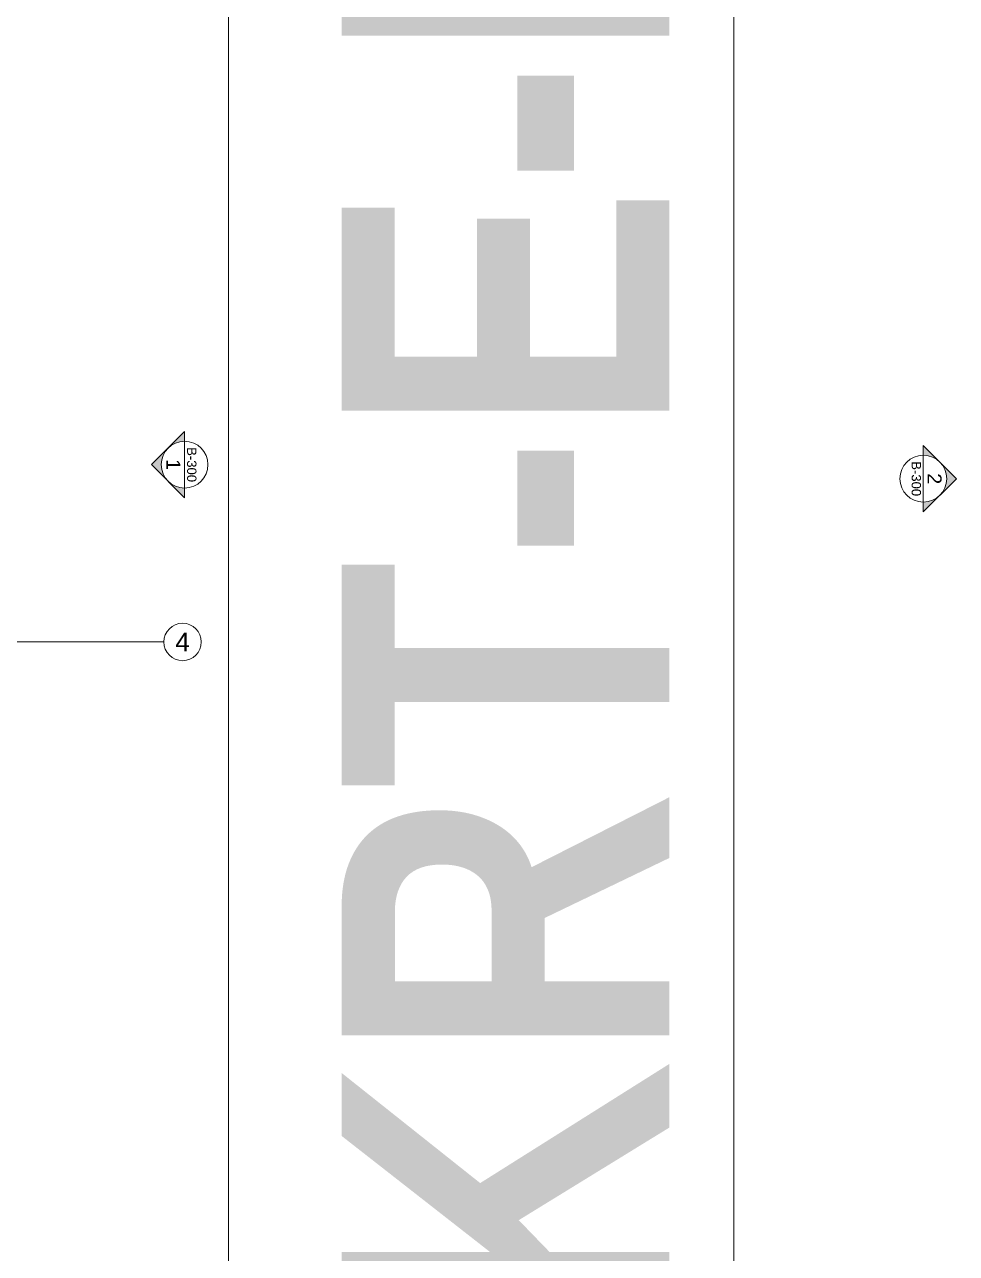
# Model space of a CAD drawing. Extents: x -1073 to 35213, y -1180 to 6950.
# Drawn here: x 34217 to 35213, y 1099 to 2412 of the extents above; entities that cross this region are included whole.
import ezdxf
from ezdxf.enums import TextEntityAlignment as Align

# ---------------------------------------------------------------- set-up
doc = ezdxf.new("R2010")
doc.units = 0
doc.header["$LTSCALE"] = 25
doc.layers.get('0').update_dxf_attribs({"color": 9, "lineweight": 9})
for name, color, linetype, lineweight in [('21', 9, 'Continuous', 9), ('24', 9, 'Continuous', 9), ('40A', 9, 'Continuous', 9)]:
    doc.layers.add(name, color=color, linetype=linetype, lineweight=lineweight)
doc.styles.add('Arial', font='arial.ttf', dxfattribs={"height": 2.5})
doc.styles.add('MuuM_TEXT-BOLD', font='ARIALNB.TTF')

# ---------------------------------------------------------------- blocks, each defined once
blk = doc.blocks.new('0_exteriorelevation1')
h = blk.add_hatch(color=256)
h.paths.add_polyline_path([(7.07, 0), (0, 7.07), (-7.07, 0)])
h.paths.add_polyline_path([(5, 0, 1), (-5, 0)], flags=16)
blk.add_lwpolyline([(7.07, 0), (0, 7.07), (-7.07, 0), (7.07, 0)])
blk.add_lwpolyline([(7.07, 0), (0, 7.07), (-7.07, 0), (7.07, 0)])
blk.add_circle((0, 0), 5)
at = {"style": 'Arial'}
blk.add_attdef('KESITADI', text='', height=3, dxfattribs=at).set_placement((0, 0), align=Align.BOTTOM_CENTER)
blk.add_attdef('PAFTAADI', text='', height=2, dxfattribs=at).set_placement((0, -0.5), align=Align.TOP_CENTER)
blk = doc.blocks.new('0_aks')
at = {"linetype": 'Continuous'}
blk.add_circle((0, 0), 2, dxfattribs=at)
at = {"style": 'Arial'}
blk.add_attdef('AKS', text='', height=2, dxfattribs=at).set_placement((0, 0), align=Align.MIDDLE_CENTER)
blk = doc.blocks.new('p-aks_vw')
at = {"layer": '24', "ltscale": 2}
blk.add_lwpolyline([(5680, 1440), (5975, 1440)], dxfattribs=at)
at = {"layer": '24', "xscale": 10, "yscale": 10, "zscale": 10}
blk.add_blockref('0_aks', (5995, 1440), dxfattribs=at).add_auto_attribs({'AKS': '4'})

msp = doc.modelspace()

# ---------------------------------------------------------------- linework, layer by layer
at = {"layer": '40A'}
for points in [[(34975, 0), (27980, 0), (27980, 4205), (34975, 4205)], [(28060, 4190), (34435.06, 4190), (34435.06, 15), (28060, 15)]]:
    msp.add_lwpolyline(points, close=True, dxfattribs=at)

# ---------------------------------------------------------------- block references
at = {"layer": '21'}
ref = msp.add_blockref('0_exteriorelevation1', (34388, 1942), dxfattribs=dict(at, xscale=-5, yscale=5, zscale=5, rotation=90))
ref.add_attrib('KESITADI', '1', dxfattribs={"layer": '0', "height": 15, "rotation": 270, "style": 'Arial'}).set_placement((34364.06, 1942), align=Align.BOTTOM_CENTER)
ref.add_attrib('PAFTAADI', 'B-300', dxfattribs={"layer": '0', "height": 10, "rotation": 270, "style": 'Arial'}).set_placement((34400.64, 1942), align=Align.TOP_CENTER)
at = {"layer": '21', "xscale": 5, "yscale": 5, "zscale": 5, "rotation": 270}
msp.add_blockref('0_exteriorelevation1', (35177.38, 1926.97), dxfattribs=at).add_auto_attribs({'KESITADI': '2', 'PAFTAADI': 'B-300'})
at = {"layer": '24'}
msp.add_blockref('p-aks_vw', (28390.84, 312.5), dxfattribs=at)

# ---------------------------------------------------------------- texts
at = {"layer": '40A', "style": 'MuuM_TEXT-BOLD'}
msp.add_text('94-KRT-E-B-1004', height=350, rotation=90, dxfattribs=at).set_placement((34730.8, 2062.5), align=Align.MIDDLE_CENTER)

doc.saveas('drawing.dxf')
